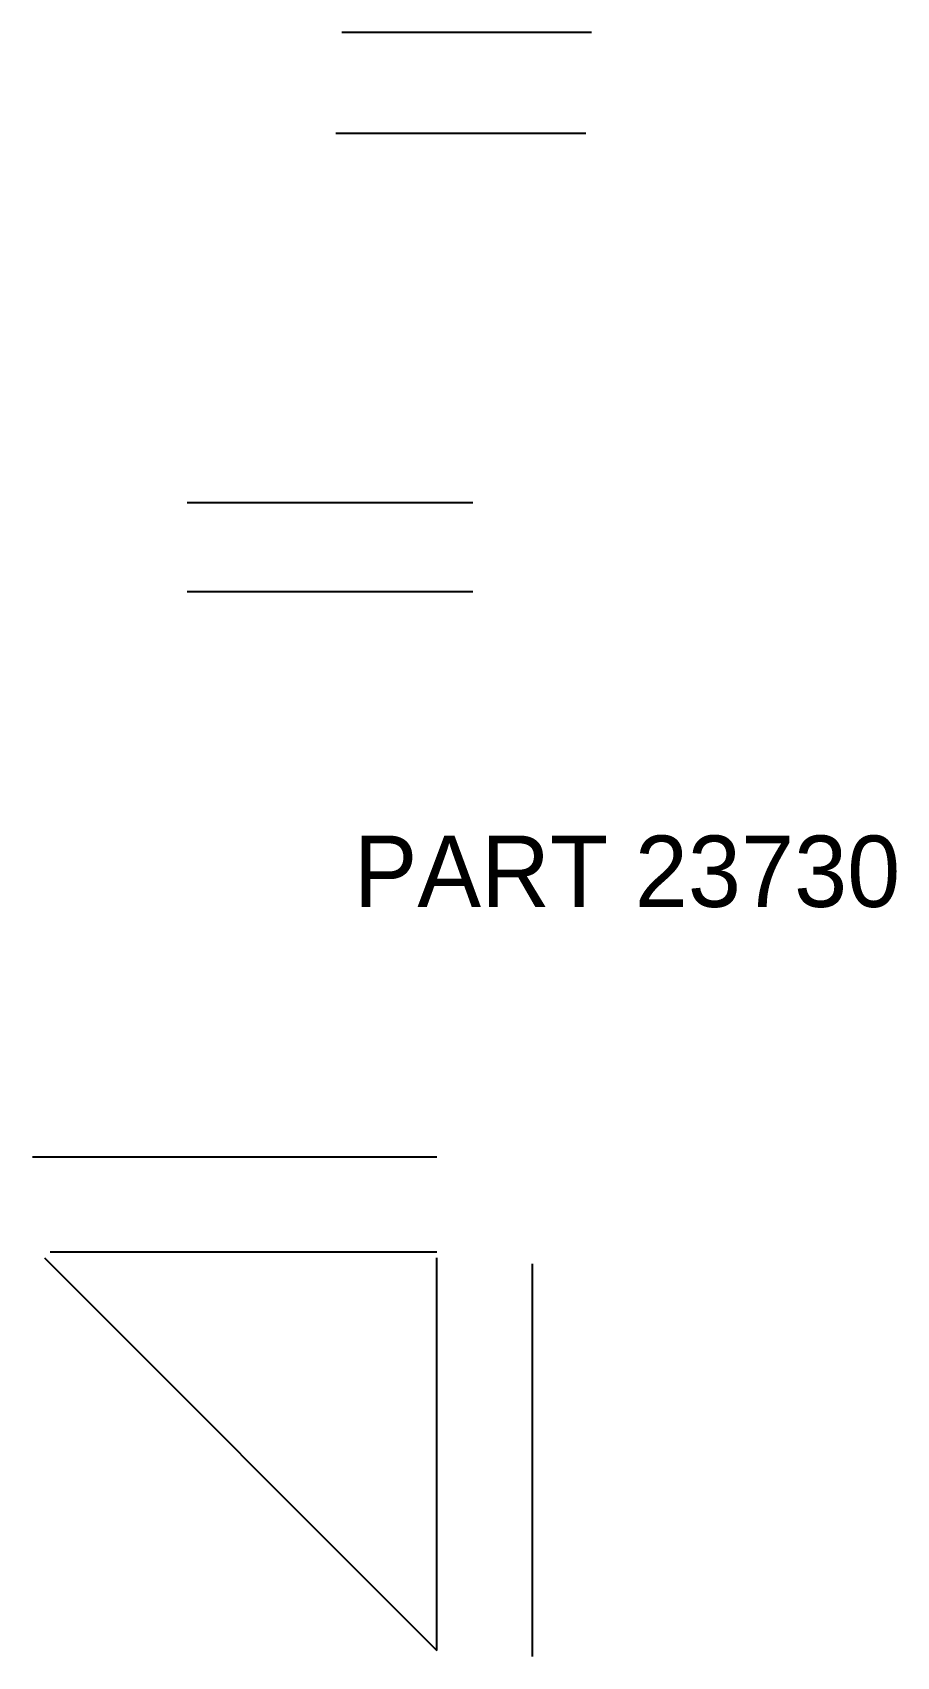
# Model space of a CAD drawing. Header units: millimetres. Extents: x 1148 to 1293, y 907 to 1180.
import ezdxf

# ---------------------------------------------------------------- set-up
doc = ezdxf.new("R2010")
doc.units = ezdxf.units.MM
doc.layers.add('ANNOTATIONS', color=3, linetype='Continuous')
doc.layers.add('GEOMETRY', color=7, linetype='Continuous')

msp = doc.modelspace()

# ---------------------------------------------------------------- linework, layer by layer
at = {"layer": 'GEOMETRY'}
for points in [[(1242, 1180), (1200, 1180)], [(1241, 1163), (1199, 1163)], [(1174, 1101), (1222, 1101)], [(1222, 1086), (1174, 1086)], [(1148, 991), (1216, 991)], [(1151, 975), (1216, 975)], [(1150, 974), (1216, 908)], [(1216, 908), (1216, 974)], [(1232, 973), (1232, 907)]]:
    msp.add_lwpolyline(points, dxfattribs=at)

# ---------------------------------------------------------------- texts
at = {"layer": 'ANNOTATIONS'}
msp.add_text('PART 23730', height=12, dxfattribs=at).set_placement((1202, 1033))

doc.saveas('drawing.dxf')
